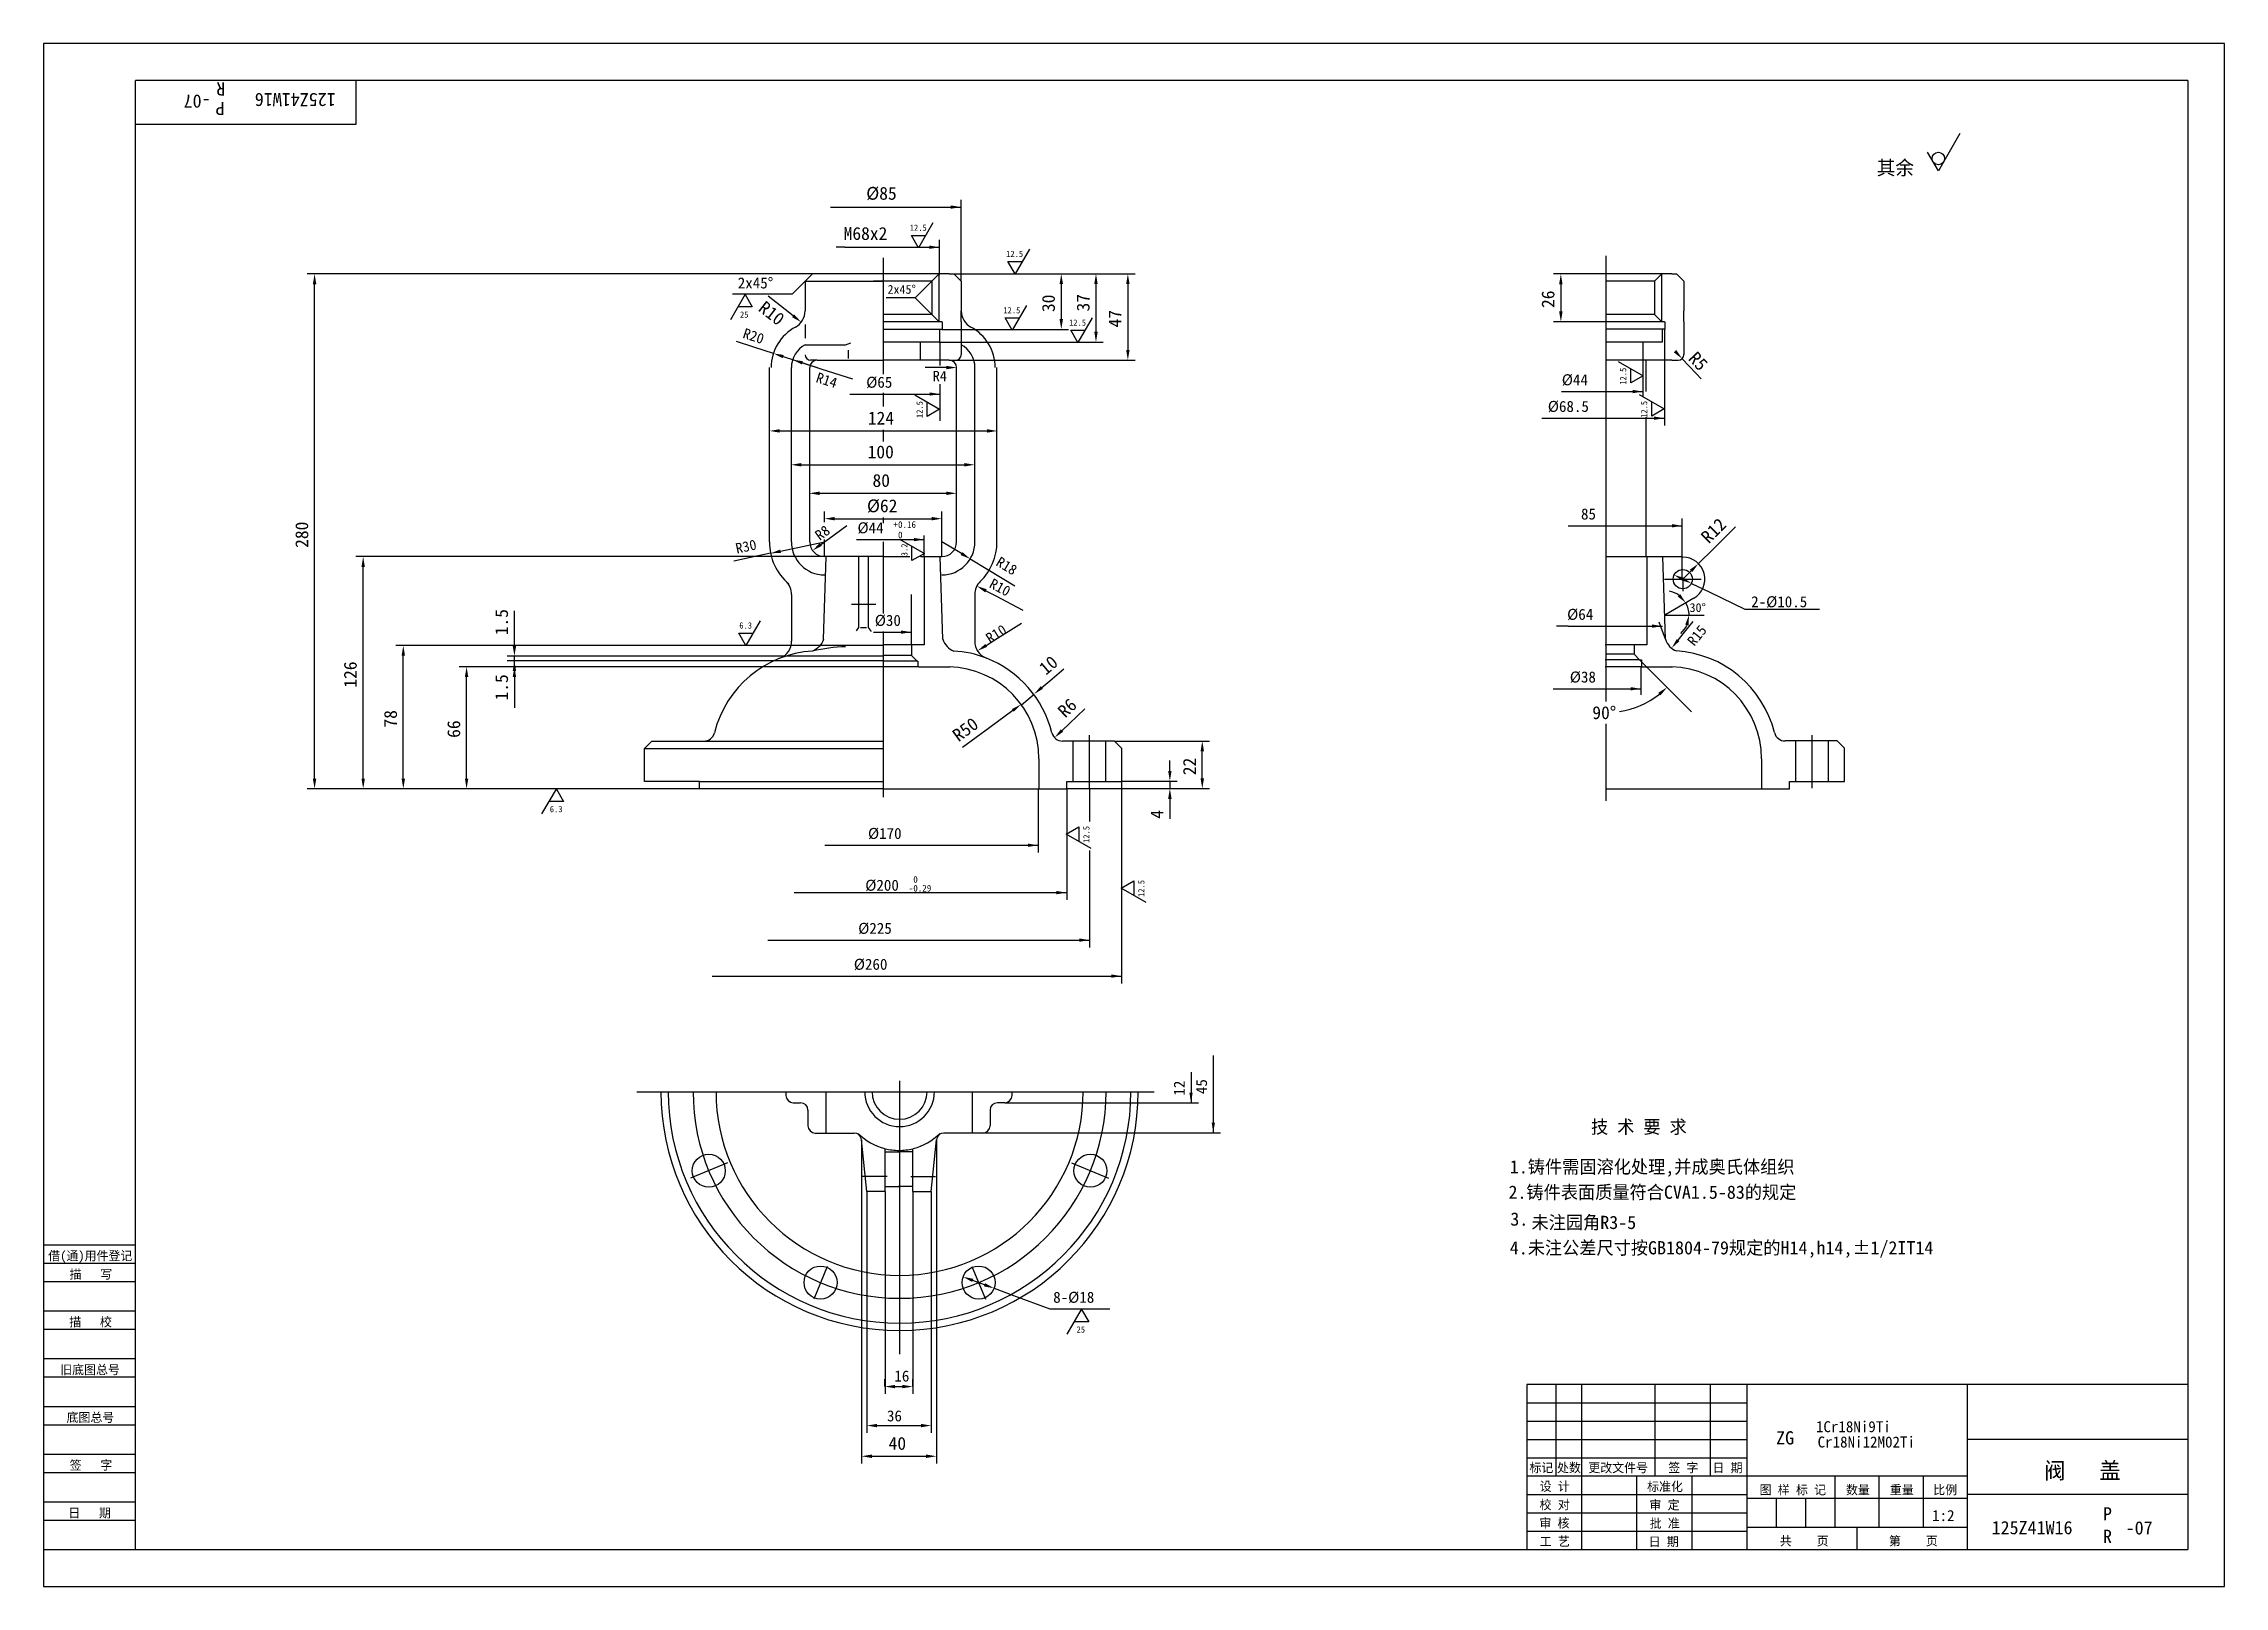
# Model space of a CAD drawing. Header units: metres. Extents: x 0 to 594, y 0 to 420.
import ezdxf

# ---------------------------------------------------------------- set-up
doc = ezdxf.new("R2010")
doc.units = ezdxf.units.M
for name, color, linetype in [('B', 3, 'Continuous'), ('C', 6, 'Continuous'), ('D', 1, 'Continuous'), ('FL', 5, 'Continuous'), ('T', 7, 'Continuous'), ('TL', 4, 'Continuous')]:
    doc.layers.add(name, color=color, linetype=linetype)

# ---------------------------------------------------------------- blocks, each defined once
blk = doc.blocks.new('TUKUN2')
at = {"layer": 'FL'}
for p, q in [((594, 420), (0, 420)), ((0, 420), (0, 0)), ((594, 0), (594, 420)), ((0, 83), (25, 83)), ((0, 75), (25, 75)), ((0, 70), (25, 70)), ((0, 62), (25, 62)), ((0, 57), (25, 57)), ((412, 30), (412, 55)), ((419, 10), (419, 55)), ((439, 30), (439, 55)), ((454, 30), (454, 55)), ((0, 49), (25, 49)), ((404, 50), (464, 50)), ((0, 44), (25, 44)), ((404, 45), (464, 45)), ((0, 36), (25, 36)), ((404, 40), (464, 40)), ((0, 31), (25, 31)), ((404, 35), (464, 35)), ((449, 10), (449, 30)), ((404, 25), (464, 25)), ((0, 23), (25, 23)), ((0, 18), (25, 18)), ((404, 20), (464, 20)), ((404, 15), (464, 15)), ((0, 0), (594, 0))]:
    blk.add_line(p, q, dxfattribs=at)
at = {"layer": 'TL'}
for p, q in [((584, 410), (25, 410)), ((25, 10), (25, 410)), ((85, 410), (85, 398)), ((584, 410), (584, 10)), ((85, 398), (25, 398)), ((0, 93), (25, 93)), ((0, 88), (25, 88)), ((584, 55), (404, 55)), ((404, 55), (404, 10)), ((464, 10), (464, 55)), ((524, 10), (524, 55)), ((584, 40), (524, 40)), ((524, 30), (404, 30)), ((434, 10), (434, 30)), ((488, 16), (488, 30)), ((500, 16), (500, 30)), ((512, 16), (512, 30)), ((464, 24), (524, 24)), ((472, 16), (472, 24)), ((480, 16), (480, 24)), ((584, 25), (524, 25)), ((524, 16), (464, 16)), ((494, 10), (494, 16)), ((0, 10), (584, 10))]:
    blk.add_line(p, q, dxfattribs=at)
at = {"layer": 'T'}
for s, p in [('借(通)用件登记', (1.26, 88.76)), ('描   写', (7.09, 83.76)), ('描   校', (6.98, 70.76)), ('旧底图总号', (4.52, 57.76)), ('底图总号', (6.25, 44.76)), ('签   字', (7.1, 31.76)), ('标记', (404.71, 31.07)), ('处数', (412.22, 31.07)), ('更改文件号', (420.75, 31.07)), ('签 字', (442.53, 31.07)), ('日 期', (454.57, 31.07)), ('校 对', (407.48, 20.99)), ('设 计', (407.5, 25.99)), ('标准化', (436.77, 25.93)), ('审 定', (437.39, 20.93)), ('图 样 标 记', (467.4, 25.04)), ('数量', (490.92, 25.04)), ('重量', (502.88, 25.04)), ('比例', (514.7, 25.04)), ('日   期', (6.72, 18.76)), ('审 核', (407.41, 15.99)), ('批 准', (437.46, 15.93)), ('工 艺', (407.52, 10.99)), ('日 期', (437.18, 10.93)), ('共    页', (472.91, 11.13)), ('第    页', (502.62, 11.13))]:
    blk.add_text(s, height=2.5, dxfattribs=at).set_placement(p)

msp = doc.modelspace()

# ---------------------------------------------------------------- linework, layer by layer
at = {"layer": 'B'}
for centre, start, end in [((233.15, 134.67), 225.25, 255.36), ((232.84, 134.67), 284.64, 314.75)]:
    msp.add_arc(centre, 16, start, end, dxfattribs=at)
at = {"layer": 'C'}
for p, q in [((228.68, 361.72), (228.68, 330.06)), ((425.51, 362.27), (425.51, 240.86)), ((228.68, 324.96), (228.68, 321.19)), ((228.68, 314.86), (228.68, 311.69)), ((228.68, 290.97), (228.68, 289.45)), ((228.68, 284.36), (228.68, 264.86)), ((441.5, 274.21), (451.47, 274.21)), ((446.48, 274.21), (446.48, 270.94)), ((220.07, 267.44), (226.71, 267.44)), ((228.68, 259.93), (228.68, 214.83)), ((284.9, 217.33), (284.9, 231.75)), ((425.51, 234.85), (425.51, 213.84)), ((481.72, 217.34), (481.72, 231.77)), ((233.15, 137.67), (233.15, 63.21)), ((161.58, 134.67), (202.21, 134.67)), ((202.21, 134.67), (213.04, 134.67)), ((213.04, 134.67), (252.95, 134.67)), ((252.95, 134.67), (263.67, 134.67)), ((263.67, 134.67), (302.5, 134.67)), ((186.32, 115.28), (176.21, 111.09)), ((279.98, 115.28), (290.09, 111.09)), ((229.75, 111.55), (223.02, 111.55)), ((236.24, 111.55), (242.97, 111.55)), ((213.46, 87.12), (209.75, 78.18)), ((252.85, 87.12), (256.55, 78.18))]:
    msp.add_line(p, q, dxfattribs=at)
msp.add_arc((233.15, 134.67), 56.25, 180, 0, dxfattribs=at)
at = {"layer": 'D'}
for p, q in [((521.95, 395.5), (516.09, 385.36)), ((516.09, 385.36), (513.17, 390.43)), ((214.29, 375.5), (249.89, 375.5)), ((249.89, 355.36), (249.89, 377.5)), ((242.25, 371.19), (238.34, 364.43)), ((218.2, 364.57), (215.89, 364.57)), ((218.2, 364.57), (244.06, 364.57)), ((236.39, 367.81), (240.3, 367.81)), ((238.34, 364.43), (236.39, 367.81)), ((244.06, 357.18), (244.06, 366.57)), ((268.51, 364.07), (264.6, 357.31)), ((209.43, 357.31), (71.81, 357.31)), ((243.96, 344.22), (243.96, 357.27)), ((247.89, 357.33), (279.19, 357.33)), ((262.65, 360.69), (266.55, 360.69)), ((264.6, 357.31), (262.65, 360.69)), ((279.19, 357.33), (288.64, 357.33)), ((288.64, 357.33), (297.33, 357.33)), ((425.41, 357.29), (411.27, 357.29)), ((440.78, 344.23), (440.78, 357.29)), ((73.81, 219.93), (73.81, 354.51)), ((187.16, 344.94), (191.06, 351.7)), ((191.16, 351.78), (187.66, 351.78)), ((191.06, 351.7), (193.01, 348.32)), ((203.89, 351.78), (191.16, 351.78)), ((201.96, 347.62), (197.33, 351.23)), ((207.43, 355.31), (203.89, 351.78)), ((237.41, 350.76), (229.46, 350.76)), ((241.96, 355.31), (237.41, 350.76)), ((241.96, 346.22), (237.41, 350.76)), ((277.19, 354.53), (277.19, 344.99)), ((286.64, 354.53), (286.64, 341.56)), ((295.33, 354.53), (295.33, 336.61)), ((413.27, 354.49), (413.27, 347.08)), ((193.01, 348.32), (189.11, 348.32)), ((204.16, 345.89), (201.96, 347.62)), ((261.89, 345.35), (265.79, 345.35)), ((263.84, 341.97), (261.89, 345.35)), ((267.74, 348.73), (263.84, 341.97)), ((285.65, 345.36), (281.74, 338.6)), ((193.46, 337.39), (188.72, 338.92)), ((243.93, 338.76), (288.64, 338.76)), ((244.1, 338.7), (244.1, 332.38)), ((244.67, 342.19), (279.19, 342.19)), ((279.79, 341.98), (283.69, 341.98)), ((281.74, 338.6), (279.79, 341.98)), ((425.41, 344.28), (411.27, 344.28)), ((441.48, 342.14), (441.48, 316.03)), ((198.79, 335.66), (193.46, 337.39)), ((201.45, 334.8), (210.68, 331.81)), ((206.68, 333.1), (211.94, 331.41)), ((248.43, 333.81), (297.33, 333.81)), ((428.92, 333.48), (435.68, 329.57)), ((435.62, 333.82), (435.62, 323.87)), ((444.37, 336.27), (445.26, 335.33)), ((446.29, 334.23), (450.13, 330.16)), ((211.94, 331.41), (220.28, 328.73)), ((243.08, 331.81), (240.14, 331.81)), ((245.88, 331.81), (243.08, 331.81)), ((244.1, 327.28), (244.1, 322.6)), ((432.3, 327.62), (432.3, 331.53)), ((435.68, 329.57), (432.3, 327.62)), ((450.13, 330.16), (451.49, 328.72)), ((219.56, 324.6), (244.1, 324.6)), ((237.27, 324.39), (244.03, 320.49)), ((240.65, 318.53), (240.65, 322.44)), ((244.1, 322.6), (244.1, 317.32)), ((413.48, 325.28), (435.62, 325.28)), ((434.64, 324.44), (441.4, 320.54)), ((438.02, 318.59), (438.02, 322.49)), ((244.03, 320.49), (240.65, 318.53)), ((408.06, 318.03), (441.48, 318.03)), ((441.4, 320.54), (438.02, 318.59)), ((200.52, 314.56), (256.98, 314.56)), ((206.37, 305.35), (250.83, 305.35)), ((211.35, 297.58), (245.85, 297.58)), ((212.68, 289.74), (212.68, 292.67)), ((244.68, 280.35), (244.68, 292.67)), ((211.71, 283.65), (213.98, 285.29)), ((213.98, 285.29), (218.77, 288.77)), ((215.48, 290.67), (241.88, 290.67)), ((233.15, 285.13), (239.91, 281.22)), ((239.87, 280.35), (239.87, 286.06)), ((415.22, 288.74), (446.34, 288.74)), ((446.34, 274.11), (446.34, 290.74)), ((454.71, 282.38), (460.81, 288.44)), ((212.68, 280.35), (85.04, 280.35)), ((192.53, 280.07), (188.02, 279.12)), ((198.01, 281.24), (192.53, 280.07)), ((200.75, 281.82), (212.68, 284.35)), ((212.68, 280.35), (212.68, 285.03)), ((221.44, 284.98), (239.87, 284.98)), ((236.53, 279.27), (236.53, 283.18)), ((239.91, 281.22), (236.53, 279.27)), ((250, 281.17), (244.68, 284.35)), ((252.4, 279.73), (257.2, 276.85)), ((450.74, 278.44), (454.71, 282.38)), ((87.04, 219.93), (87.04, 277.55)), ((257.2, 276.85), (264.57, 272.43)), ((446.32, 274.29), (446.63, 274.14)), ((446.36, 274.34), (446.59, 274.08)), ((448.75, 276.47), (446.48, 274.21)), ((236.35, 261.78), (236.35, 270.06)), ((256.66, 271.03), (259.14, 269.72)), ((259.14, 269.72), (266.74, 265.72)), ((448.84, 273.07), (453.88, 270.63)), ((453.88, 270.63), (463.41, 266.01)), ((128.24, 258.84), (128.24, 265.6)), ((195.18, 262.9), (191.27, 256.14)), ((236.35, 256.33), (236.35, 261.78)), ((259.12, 257.67), (266.38, 262.25)), ((415.22, 261.42), (412.06, 261.42)), ((415.22, 261.42), (440.91, 261.42)), ((441.79, 257.85), (440.01, 262.52)), ((441.56, 264.44), (452.31, 264.44)), ((446.95, 259.78), (449.3, 262.69)), ((463.41, 266.01), (475.16, 266.01)), ((475.16, 266.01), (483.76, 266.01)), ((228.72, 256.14), (95.98, 256.14)), ((128.24, 256.04), (128.24, 258.84)), ((189.32, 259.52), (193.23, 259.52)), ((191.27, 256.14), (189.32, 259.52)), ((226.01, 259.78), (236.35, 259.78)), ((256.75, 256.17), (259.12, 257.67)), ((445.19, 257.6), (446.95, 259.78)), ((97.98, 219.93), (97.98, 253.34)), ((126.24, 250.36), (113.21, 250.36)), ((228.72, 253.24), (126.24, 253.24)), ((128.24, 252.01), (126.24, 252.01)), ((228.72, 252.01), (126.24, 252.01)), ((228.72, 250.36), (126.24, 250.36)), ((128.24, 252.01), (128.24, 253.24)), ((128.24, 250.36), (128.24, 252.01)), ((274.05, 246.53), (277.93, 249.82)), ((434.7, 252.26), (441.77, 245.19)), ((435.06, 250.33), (435.06, 242.73)), ((115.21, 219.93), (115.21, 247.56)), ((128.24, 249.21), (128.24, 246.41)), ((128.24, 247.56), (128.24, 244.76)), ((128.24, 244.76), (128.24, 239.19)), ((271.91, 244.72), (274.05, 246.53)), ((411.16, 244.36), (435.06, 244.36)), ((441.77, 245.19), (448.84, 238.12)), ((264, 238.46), (257.72, 233.84)), ((266.34, 240), (269.78, 242.91)), ((279.42, 234.93), (283.58, 238.91)), ((257.72, 233.84), (250.26, 228.36)), ((277.4, 233), (279.42, 234.93)), ((291.68, 230.13), (317.6, 230.13)), ((315.6, 219.98), (315.6, 227.33)), ((306.77, 222), (306.77, 224.8)), ((85.04, 217.13), (71.81, 217.13)), ((95.98, 217.13), (85.04, 217.13)), ((113.21, 217.13), (95.98, 217.13)), ((178.68, 217.13), (113.21, 217.13)), ((135.75, 210.3), (139.66, 217.06)), ((139.66, 217.06), (141.61, 213.68)), ((270.91, 217.03), (270.91, 199.76)), ((278.68, 217.13), (278.68, 186.86)), ((278.7, 217.18), (308.77, 217.18)), ((284.9, 217.33), (284.9, 208.24)), ((293.59, 218.99), (293.59, 164.14)), ((293.65, 219.2), (308.77, 219.2)), ((306.77, 219.2), (306.77, 217.18)), ((306.77, 214.38), (306.77, 211.58)), ((308.77, 217.18), (317.6, 217.18)), ((141.61, 213.68), (137.7, 213.68)), ((306.77, 211.58), (306.77, 208.99)), ((278.56, 204.82), (281.94, 206.77)), ((285.32, 200.91), (278.56, 204.82)), ((281.94, 206.77), (281.94, 202.86)), ((212.77, 201.76), (270.91, 201.76)), ((284.9, 200.38), (284.9, 173.94)), ((293.53, 190.11), (296.91, 192.06)), ((300.29, 186.21), (293.53, 190.11)), ((296.91, 192.06), (296.91, 188.16)), ((204.41, 188.86), (278.68, 188.86)), ((197.23, 175.94), (284.9, 175.94)), ((182.1, 166.14), (293.59, 166.14)), ((318.6, 144.52), (318.6, 123.46)), ((312.53, 139.96), (312.53, 131.65)), ((261.8, 131.65), (314.53, 131.65)), ((222.8, 121.6), (222.8, 33.42)), ((243.19, 121.6), (243.19, 33.42)), ((255.74, 123.46), (320.6, 123.46)), ((224.23, 107.53), (224.23, 41.77)), ((229.23, 107.53), (229.23, 52.42)), ((236.76, 107.53), (236.76, 52.42)), ((241.76, 107.53), (241.76, 41.77)), ((256.27, 82.12), (253.08, 83.3)), ((258.9, 81.14), (264.15, 79.2)), ((264.15, 79.2), (274.08, 75.53)), ((274.08, 75.53), (290.43, 75.53)), ((278.84, 68.64), (282.74, 75.4)), ((284.69, 72.02), (280.79, 72.02)), ((282.74, 75.4), (284.69, 72.02)), ((229.11, 54.39), (229.11, 56.39)), ((231.91, 54.39), (233.94, 54.39)), ((236.74, 54.39), (236.74, 56.39)), ((227.03, 43.77), (238.96, 43.77)), ((225.6, 35.42), (240.39, 35.42))]:
    msp.add_line(p, q, dxfattribs=at)
msp.add_circle((516.09, 388.74), 1.69, dxfattribs=at)
for centre, radius, start, end in [((441.56, 264.44), 6.63, 54.39, 78.78), ((441.56, 264.44), 6.63, 0, 30), ((441.56, 264.44), 6.63, 311.22, 335.61), ((425.51, 261.45), 23.59, 279.16, 308.2)]:
    msp.add_arc(centre, radius, start, end, dxfattribs=at)
for points in [[(247.09, 375.95), (249.89, 375.5), (247.09, 375.05)], [(241.26, 365.02), (244.06, 364.57), (241.26, 364.12)], [(73.34, 354.51), (74.27, 354.51), (73.81, 357.31)], [(276.73, 354.53), (277.66, 354.53), (277.19, 357.33)], [(286.18, 354.53), (287.11, 354.53), (286.64, 357.33)], [(294.86, 354.53), (295.8, 354.53), (295.33, 357.33)], [(412.8, 354.49), (413.73, 354.49), (413.27, 357.29)], [(203.88, 345.52), (204.45, 346.26), (206.37, 344.17)], [(276.73, 344.99), (277.66, 344.99), (277.19, 342.19)], [(412.8, 347.08), (413.73, 347.08), (413.27, 344.28)], [(286.18, 341.56), (287.11, 341.56), (286.64, 338.76)], [(201.31, 334.36), (201.6, 335.24), (198.79, 335.66)], [(206.54, 332.65), (206.82, 333.54), (204.01, 333.95)], [(294.86, 336.61), (295.8, 336.61), (295.33, 333.81)], [(444.03, 335.95), (444.71, 336.59), (446.29, 334.23)], [(245.88, 331.35), (245.88, 332.28), (248.68, 331.81)], [(241.3, 325.05), (244.1, 324.6), (241.3, 324.15)], [(432.82, 325.73), (435.62, 325.28), (432.82, 324.83)], [(200.52, 315.03), (200.52, 314.1), (197.72, 314.56)], [(256.98, 315.03), (256.98, 314.1), (259.78, 314.56)], [(438.68, 318.48), (441.48, 318.03), (438.68, 317.58)], [(206.37, 305.81), (206.37, 304.88), (203.57, 305.35)], [(250.83, 305.81), (250.83, 304.88), (253.63, 305.35)], [(211.35, 298.05), (211.35, 297.11), (208.55, 297.58)], [(245.85, 298.05), (245.85, 297.11), (248.65, 297.58)], [(215.48, 291.14), (215.48, 290.2), (212.68, 290.67)], [(241.88, 291.14), (241.88, 290.2), (244.68, 290.67)], [(237.07, 285.43), (239.87, 284.98), (237.07, 284.53)], [(443.54, 289.19), (446.34, 288.74), (443.54, 288.29)], [(86.58, 277.55), (87.51, 277.55), (87.04, 280.35)], [(200.84, 281.36), (200.65, 282.27), (198.01, 281.24)], [(211.98, 283.27), (211.43, 284.03), (209.44, 282)], [(249.76, 280.77), (250.24, 281.57), (252.4, 279.73)], [(446.43, 273.72), (446.84, 274.56), (444.11, 275.36)], [(446.12, 273.87), (446.52, 274.71), (448.84, 273.07)], [(449.08, 276.14), (448.42, 276.8), (450.74, 278.44)], [(256.45, 270.61), (256.88, 271.44), (254.19, 272.33)], [(445.76, 270.15), (445.07, 269.52), (447.3, 267.76)], [(438.11, 261.87), (440.91, 261.42), (438.11, 260.97)], [(447.14, 261.81), (448.05, 261.61), (448.18, 264.44)], [(97.51, 253.34), (98.44, 253.34), (97.98, 256.14)], [(127.77, 256.04), (128.7, 256.04), (128.24, 253.24)], [(233.55, 260.23), (236.35, 259.78), (233.55, 259.33)], [(257, 255.78), (256.5, 256.57), (254.38, 254.68)], [(445.55, 257.31), (444.82, 257.89), (443.43, 255.42)], [(114.75, 247.56), (115.68, 247.56), (115.21, 250.36)], [(127.77, 249.21), (128.7, 249.21), (128.24, 252.01)], [(127.77, 247.56), (128.7, 247.56), (128.24, 250.36)], [(271.61, 245.08), (272.21, 244.36), (269.78, 242.91)], [(432.26, 244.81), (435.06, 244.36), (432.26, 243.91)], [(439.79, 243.26), (440.41, 242.56), (442.19, 244.77)], [(264.27, 238.09), (263.72, 238.84), (266.25, 240.12)], [(277.72, 232.66), (277.07, 233.33), (275.37, 231.06)], [(315.13, 227.33), (316.06, 227.33), (315.6, 230.13)], [(73.34, 219.93), (74.27, 219.93), (73.81, 217.13)], [(86.58, 219.93), (87.51, 219.93), (87.04, 217.13)], [(97.51, 219.93), (98.44, 219.93), (97.98, 217.13)], [(114.75, 219.93), (115.68, 219.93), (115.21, 217.13)], [(306.3, 222), (307.24, 222), (306.77, 219.2)], [(315.13, 219.98), (316.06, 219.98), (315.6, 217.18)], [(306.3, 214.38), (307.24, 214.38), (306.77, 217.18)], [(268.11, 202.21), (270.91, 201.76), (268.11, 201.31)], [(275.88, 189.31), (278.68, 188.86), (275.88, 188.41)], [(282.1, 176.39), (284.9, 175.94), (282.1, 175.49)], [(290.79, 166.59), (293.59, 166.14), (290.79, 165.69)], [(312.98, 134.45), (312.53, 131.65), (312.08, 134.45)], [(319.05, 126.26), (318.6, 123.46), (318.15, 126.26)], [(252.92, 82.86), (253.24, 83.73), (250.46, 84.27)], [(256.11, 81.68), (256.43, 82.55), (258.9, 81.14)], [(231.91, 54.86), (231.91, 53.93), (229.11, 54.39)], [(233.94, 54.86), (233.94, 53.93), (236.74, 54.39)], [(227.03, 44.23), (227.03, 43.3), (224.23, 43.77)], [(238.96, 44.23), (238.96, 43.3), (241.76, 43.77)], [(225.6, 35.89), (225.6, 34.96), (222.8, 35.42)], [(240.39, 35.89), (240.39, 34.96), (243.19, 35.42)]]:
    msp.add_solid(points, dxfattribs=at)
at = {"layer": 'TL'}
for p, q in [((207.43, 355.31), (209.43, 357.31)), ((228.68, 357.31), (209.43, 357.31)), ((243.89, 357.31), (228.7, 357.31)), ((241.96, 355.31), (243.96, 357.31)), ((246.63, 357.31), (243.89, 357.31)), ((246.63, 357.31), (247.93, 357.31)), ((249.93, 355.31), (247.93, 357.31)), ((440.72, 357.33), (425.53, 357.33)), ((438.78, 355.33), (440.78, 357.33)), ((443.46, 357.33), (440.72, 357.33)), ((443.46, 357.33), (444.76, 357.33)), ((446.76, 355.33), (444.76, 357.33)), ((207.43, 355.31), (228.64, 355.31)), ((207.43, 355.31), (207.43, 347.25)), ((241.96, 355.31), (226.03, 355.31)), ((241.96, 355.31), (241.96, 346.22)), ((249.93, 355.31), (249.93, 347.25)), ((438.78, 355.33), (425.51, 355.33)), ((438.78, 355.33), (438.78, 346.23)), ((446.76, 355.33), (446.76, 347.26)), ((241.96, 346.22), (228.64, 346.22)), ((243.96, 344.22), (241.96, 346.22)), ((249.93, 344.34), (249.93, 347.25)), ((438.78, 346.23), (425.47, 346.23)), ((440.78, 344.23), (438.78, 346.23)), ((446.76, 344.35), (446.76, 347.26)), ((207.46, 343.53), (207.46, 339.78)), ((243.96, 344.22), (228.64, 344.22)), ((244.01, 342.22), (228.68, 342.22)), ((238.76, 338.72), (228.68, 338.72)), ((238.76, 338.72), (238.76, 333.81)), ((244.01, 338.72), (238.76, 338.72)), ((244.63, 344.22), (243.96, 344.22)), ((244.01, 342.22), (244.01, 338.72)), ((244.76, 342.22), (244.01, 342.22)), ((244.63, 344.22), (244.76, 344.22)), ((244.76, 344.22), (244.76, 342.22)), ((249.93, 344.34), (249.93, 335.31)), ((440.78, 344.23), (425.47, 344.23)), ((440.83, 342.23), (425.51, 342.23)), ((435.58, 338.73), (425.51, 338.73)), ((440.83, 338.73), (435.58, 338.73)), ((435.58, 338.73), (435.58, 333.83)), ((441.46, 344.23), (440.78, 344.23)), ((441.58, 342.23), (440.83, 342.23)), ((440.83, 342.23), (440.83, 338.73)), ((441.46, 344.23), (441.58, 344.23)), ((441.58, 344.23), (441.58, 342.23)), ((446.76, 344.35), (446.76, 335.33)), ((207.43, 338.01), (218.39, 338.01)), ((210.68, 333.81), (208.93, 333.81)), ((210.68, 333.81), (228.68, 333.81)), ((218.39, 338.01), (219.91, 338.53)), ((219.15, 336.53), (219.15, 334.28)), ((238.71, 333.81), (228.68, 333.81)), ((246.68, 333.81), (238.71, 333.81)), ((246.68, 333.81), (248.43, 333.81)), ((435.54, 333.83), (425.51, 333.83)), ((443.51, 333.83), (435.54, 333.83)), ((436.5, 325.27), (436.5, 333.66)), ((443.51, 333.83), (445.26, 333.83)), ((197.68, 284.35), (197.68, 331.8)), ((203.68, 284.35), (203.68, 331.81)), ((208.68, 300.69), (208.68, 331.81)), ((248.68, 300.69), (248.68, 331.81)), ((253.68, 284.35), (253.68, 331.81)), ((259.68, 284.35), (259.68, 331.8)), ((436.5, 280.29), (436.5, 318.35)), ((208.68, 284.35), (208.68, 300.69)), ((248.68, 284.35), (248.68, 300.69)), ((212.4, 257.84), (213.19, 280.25)), ((228.68, 280.35), (212.68, 280.35)), ((222, 280.37), (222, 262.82)), ((224.6, 280.37), (224.6, 261.06)), ((228.68, 280.35), (235.92, 280.35)), ((238.87, 280.35), (239.98, 280.35)), ((239.87, 280.35), (239.87, 256.35)), ((239.98, 280.35), (244.68, 280.35)), ((244.96, 257.84), (244.17, 280.25)), ((425.51, 280.37), (436.81, 280.37)), ((436.7, 280.37), (436.7, 256.37)), ((436.81, 280.37), (441.51, 280.37)), ((441.79, 257.85), (441, 280.26)), ((441.51, 280.37), (446.4, 280.37)), ((203.75, 270), (203.75, 257.35)), ((253.61, 270), (253.61, 257.35)), ((449.48, 269.02), (441.56, 264.44)), ((222, 262.82), (222, 261.06)), ((222, 261.06), (221.36, 260.1)), ((222.49, 261.06), (224.11, 261.06)), ((224.6, 261.06), (225.42, 259.95)), ((236.37, 256.35), (228.55, 256.35)), ((236.37, 256.35), (236.37, 253.4)), ((239.87, 256.35), (236.37, 256.35)), ((433.2, 256.37), (425.38, 256.37)), ((436.7, 256.37), (433.2, 256.37)), ((433.2, 256.37), (433.2, 253.76)), ((238.37, 250.35), (228.55, 250.35)), ((236.37, 253.4), (228.68, 253.4)), ((236.6, 251.85), (228.79, 251.85)), ((236.37, 253.4), (237.92, 251.85)), ((238.1, 251.85), (236.6, 251.85)), ((238.1, 251.85), (238.1, 250.35)), ((238.37, 250.35), (246.89, 250.35)), ((433.2, 252.26), (425.38, 252.26)), ((435.2, 250.37), (425.38, 250.37)), ((433.2, 253.76), (425.47, 253.76)), ((434.7, 252.26), (433.2, 253.76)), ((434.7, 252.26), (433.2, 252.26)), ((434.7, 252.26), (435.2, 252.26)), ((435.2, 252.26), (435.2, 251.26)), ((435.2, 251.26), (435.2, 250.38)), ((435.2, 250.37), (443.72, 250.37)), ((163.68, 228.13), (165.68, 230.13)), ((163.68, 228.13), (228.6, 228.13)), ((163.68, 219.13), (163.68, 228.13)), ((165.68, 230.13), (176.92, 230.13)), ((176.92, 230.13), (179.82, 230.13)), ((179.82, 230.13), (228.6, 230.13)), ((280.44, 230.13), (277.54, 230.13)), ((280.44, 219.13), (280.44, 230.2)), ((289.35, 230.13), (280.44, 230.13)), ((289.35, 219.13), (289.35, 230.2)), ((291.68, 230.13), (289.35, 230.13)), ((293.68, 228.13), (291.68, 230.13)), ((293.68, 219.13), (293.68, 228.13)), ((477.27, 230.15), (474.37, 230.15)), ((477.27, 219.14), (477.27, 230.21)), ((486.18, 230.15), (477.27, 230.15)), ((486.18, 219.14), (486.18, 230.21)), ((488.51, 230.15), (486.18, 230.15)), ((490.51, 228.15), (488.51, 230.15)), ((490.51, 219.15), (490.51, 228.15)), ((271.11, 225.31), (271.11, 217.06)), ((467.94, 225.32), (467.94, 217.08)), ((168.01, 219.13), (163.68, 219.13)), ((176.92, 219.13), (168.01, 219.13)), ((178.68, 219.13), (176.92, 219.13)), ((178.68, 219.13), (228.6, 219.13)), ((178.68, 217.13), (178.68, 219.13)), ((228.68, 217.13), (178.68, 217.13)), ((228.68, 217.13), (270.79, 217.13)), ((270.79, 217.13), (278.68, 217.13)), ((278.68, 217.13), (278.68, 219.13)), ((278.68, 219.13), (280.44, 219.13)), ((280.44, 219.13), (289.35, 219.13)), ((289.35, 219.13), (293.68, 219.13)), ((425.51, 217.15), (467.62, 217.15)), ((467.62, 217.15), (475.51, 217.15)), ((475.51, 219.15), (477.27, 219.15)), ((475.51, 217.15), (475.51, 219.15)), ((477.27, 219.15), (486.18, 219.15)), ((486.18, 219.15), (490.51, 219.15)), ((202.19, 134.65), (202.19, 133.65)), ((204.19, 131.65), (206.19, 131.65)), ((213.04, 134.67), (213.04, 123.36)), ((252.95, 134.67), (252.95, 123.36)), ((261.8, 131.65), (259.8, 131.65)), ((263.8, 133.65), (263.8, 134.66)), ((208.19, 129.65), (208.19, 125.4)), ((257.8, 129.65), (257.8, 125.4)), ((210.19, 123.4), (213.04, 123.4)), ((213.04, 123.4), (220.81, 123.4)), ((224.23, 107.53), (222.8, 121.6)), ((229.23, 107.53), (229.23, 119.16)), ((236.76, 107.53), (236.76, 119.16)), ((241.76, 107.53), (243.19, 121.6)), ((252.95, 123.4), (245.18, 123.4)), ((255.8, 123.4), (252.95, 123.4)), ((229.15, 118.29), (233.13, 118.29)), ((236.84, 118.29), (232.86, 118.29)), ((229.23, 107.53), (224.23, 107.53)), ((229.15, 108.83), (233.13, 108.83)), ((236.84, 108.83), (232.86, 108.83)), ((236.76, 107.53), (241.76, 107.53))]:
    msp.add_line(p, q, dxfattribs=at)
for points in [[(212.4, 257.84, -0.23), (209.44, 254.64, -0.23)], [(218.43, 255.79, 0.05), (209.44, 254.64, 0.05)], [(244.96, 257.84, 0.23), (247.92, 254.64, 0.23)], [(441.79, 257.85, 0.23), (444.75, 254.65, 0.23)], [(256.79, 252.69, 0.08), (247.92, 254.64, 0.08)]]:
    msp.add_lwpolyline(points, format="xyb", dxfattribs=at)
for centre, radius in [((446.48, 274.21), 2.62), ((181.18, 113.15), 4.5), ((285.12, 113.15), 4.5), ((211.62, 82.71), 4.5), ((254.68, 82.71), 4.5)]:
    msp.add_circle(centre, radius, dxfattribs=at)
for centre, radius, start, end in [((202.43, 347.25), 5, 298.13, 0), ((254.93, 347.25), 5, 180, 241.87), ((210.68, 331.81), 12.5, 118.13, 180), ((246.68, 331.81), 12.5, 0, 61.87), ((210.68, 331.81), 7, 117.66, 180), ((208.93, 335.31), 1.5, 180, 270), ((210.68, 331.81), 2, 90, 180), ((246.68, 331.81), 2, 0, 90), ((248.43, 335.31), 1.5, 270, 0), ((246.68, 331.81), 7, 0, 62.34), ((445.26, 335.33), 1.5, 270, 0), ((212.68, 284.35), 15, 180, 229.73), ((212.68, 284.35), 9, 180, 270), ((212.68, 284.35), 4, 180, 270), ((244.68, 284.35), 9, 270, 0), ((244.68, 284.35), 4, 270, 0), ((244.68, 284.35), 15, 314.15, 0), ((446.48, 274.21), 6, 300, 90), ((198.75, 270), 5, 0, 45.85), ((258.61, 270), 5, 134.15, 180), ((198.75, 257.35), 5, 291.31, 0), ((258.61, 257.35), 5, 180, 248.69), ((211.25, 225.31), 29.39, 93.53, 166.02), ((246.11, 225.31), 25, 0, 88.79), ((246.11, 225.31), 29.39, 13.98, 68.69), ((442.94, 225.32), 25, 0, 88.79), ((442.94, 225.32), 29.39, 13.98, 86.47), ((179.82, 233.13), 3, 270, 346.02), ((277.54, 233.13), 3, 193.98, 270), ((474.37, 233.15), 3, 193.98, 270), ((233.15, 134.67), 65, 180, 0), ((233.15, 134.67), 63, 180, 0), ((233.15, 134.67), 50, 180, 0), ((204.19, 133.65), 2, 180, 270), ((206.19, 129.65), 2, 0, 90), ((233.15, 134.67), 9.5, 180, 0), ((233.15, 134.67), 7.5, 180, 0), ((259.8, 129.65), 2, 90, 180), ((261.8, 133.65), 2, 270, 0), ((210.19, 125.4), 2, 180, 270), ((255.8, 125.4), 2, 270, 0), ((220.81, 121.4), 2, 5.81, 90), ((233.15, 134.67), 16, 255.82, 269.51), ((232.84, 134.67), 16, 270.49, 284.18), ((245.18, 121.4), 2, 90, 174.19)]:
    msp.add_arc(centre, radius, start, end, dxfattribs=at)

# ---------------------------------------------------------------- block references
at = {"layer": 'D'}
msp.add_blockref('TUKUN2', (0, 0), dxfattribs=at)

# ---------------------------------------------------------------- texts
for s, height, rotation, p in [('-07', 3.6, 180, (45.48, 406.09)), ('P', 3.6, 180, (49.27, 404.15)), ('R', 3.6, 180, (49.48, 409.46)), ('125Z41W16', 3.6, 180, (79.56, 406.52)), ('30', 3.5, 90, (275.44, 346.92)), ('37', 3.5, 90, (284.89, 347.08)), ('26', 3.5, 90, (411.52, 348.03)), ('R10', 3.5, 321.97, (194.42, 347.44)), ('47', 3.5, 90, (293.58, 342.74)), ('R20', 2.8, 342.06, (190.24, 339.95)), ('R5', 3.5, 313.33, (447.78, 334.08)), ('R14', 2.8, 342.21, (210.16, 327.91)), ('12.5', 1.7, 90, (431.07, 327.15)), ('12.5', 1.7, 90, (239.42, 318.06)), ('12.5', 1.7, 90, (436.79, 318.11)), ('280', 3.5, 90, (72.06, 282.72)), ('R8', 2.8, 35.95, (211.4, 284.6)), ('R12', 3.5, 44.78, (453.54, 283.69)), ('R30', 2.8, 11.99, (188.82, 281.15)), ('3.2', 1.7, 90, (235.3, 280.44)), ('R18', 2.8, 329.07, (259.16, 278.09)), ('R10', 2.8, 332.24, (257.34, 272.07)), ('1.5', 3.5, 90, (126.49, 258.93)), ('R10', 2.8, 32.28, (257.77, 256.63)), ('R15', 2.8, 51.11, (449.62, 255.78)), ('126', 3.5, 90, (85.29, 244.66)), ('10', 3.5, 40.26, (272.99, 247.92)), ('1.5', 3.5, 90, (126.49, 241.17)), ('78', 3.5, 90, (96.23, 233.8)), ('R6', 3.5, 43.71, (278.28, 236.26)), ('66', 3.5, 90, (113.46, 231)), ('R50', 3.5, 36.34, (249.22, 229.77)), ('22', 3.5, 90, (313.85, 220.83)), ('4', 3.5, 90, (305.02, 208.99)), ('12.5', 1.7, 90, (284.87, 202.39)), ('12.5', 1.7, 90, (299.84, 187.68)), ('12', 3, 90, (310.82, 133.6)), ('45', 3, 90, (316.89, 134.01))]:
    msp.add_text(s, height=height, rotation=rotation, dxfattribs=at).set_placement(p)
for s, height, p in [('其余', 3.9, (499.32, 384.26)), ('%%c85', 3.5, (224.07, 377.5)), ('M68x2', 3.5, (217.91, 366.57)), ('12.5', 1.7, (235.92, 369.04)), ('12.5', 1.7, (262.17, 361.92)), ('2x45%%d', 3, (189.07, 353.35)), ('2x45%%d', 2.4, (229.86, 351.9)), ('25', 1.7, (189.68, 345.39)), ('12.5', 1.7, (261.41, 346.58)), ('12.5', 1.7, (279.31, 343.21)), ('%%c65', 3, (224.06, 326.32)), ('R4', 2.8, (242.2, 328.1)), ('%%C44', 3, (413.53, 326.99)), ('%%c68.5', 3, (409.72, 319.74)), ('124', 3.5, (224.5, 316.31)), ('100', 3.5, (224.44, 307.1)), ('80', 3.5, (225.77, 299.33)), ('%%c62', 3.5, (224.26, 292.42)), ('85', 3, (418.75, 290.45)), ('%%C44', 3, (221.69, 286.69)), ('+0.16', 1.8, (231.5, 288.17)), (' 0', 1.8, (231.5, 285.35)), ('30%%d', 2.4, (448.32, 265.26)), ('2-%%c10.5', 3, (465.1, 266.56)), ('6.3', 1.7, (189.49, 260.75)), ('%%c30', 3, (226.4, 261.49)), ('%%C64', 3, (414.98, 263.13)), ('%%c38', 3, (415.71, 246.07)), ('90%%d', 3.5, (421.84, 236.11)), ('6.3', 1.7, (137.88, 210.75)), ('%%c170', 3, (224.55, 203.48)), ('%%C200', 3, (223.8, 189.38)), ('-0.29', 1.8, (235.66, 189.16)), (' 0', 1.8, (235.66, 191.56)), ('%%C225', 3, (221.88, 177.65)), ('%%c260', 3, (220.69, 167.86)), ('技 术 要 求', 3.6, (421.49, 123.3)), ('1.铸件需固溶化处理,并成奥氏体组织', 3.6, (399.37, 112.43)), ('2.铸件表面质量符合CVA1.5-83的规定', 3.6, (399, 105.52)), ('3.', 3.6, (399.5, 98.2)), ('未注园角R3-5', 3.6, (405.27, 97.28)), ('4.未注公差尺寸按GB1804-79规定的H14,h14,%%p1/2IT14', 3.6, (399.36, 90.38)), ('8-%%C18', 3, (274.99, 77.2)), ('25', 1.7, (281.36, 69.09)), ('16', 3, (231.73, 55.77)), ('36', 3, (229.71, 44.92)), ('ZG', 3.6, (471.89, 38.63)), ('1Cr18Ni9Ti', 3, (482.73, 41.97)), ('40', 3.5, (230.16, 37.17)), ('Cr18Ni12M02Ti', 3, (483.2, 37.8)), ('阀   盖', 4.5, (544.89, 29.28)), ('1:2', 3, (514.38, 17.78)), ('P', 3.6, (560.92, 17.95)), ('125Z41W16', 3.6, (530.6, 14.19)), ('R', 3.6, (560.92, 11.82)), ('-07', 3.6, (567.11, 14.12))]:
    msp.add_text(s, height=height, dxfattribs=at).set_placement(p)

doc.saveas('drawing.dxf')
